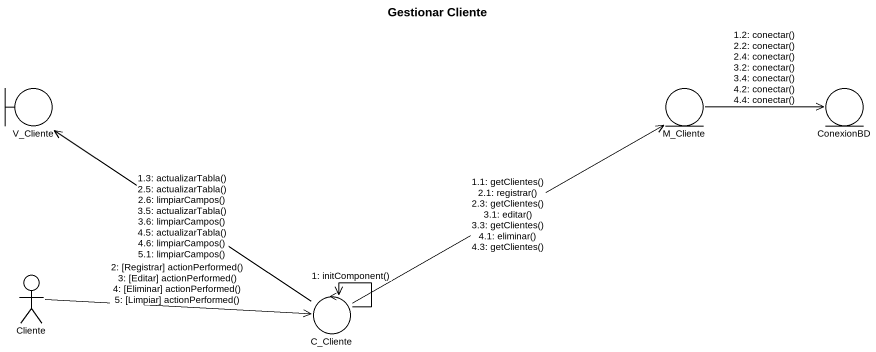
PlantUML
@startuml
title Gestionar Cliente
boundary V_Cliente
entity M_Cliente
entity ConexionBD
actor Cliente
control C_Cliente
C_Cliente --> C_Cliente : 1: initComponent()
C_Cliente -right-> M_Cliente : 1.1: getClientes()\n2.1: registrar()\n2.3: getClientes()\n3.1: editar()\n3.3: getClientes()\n4.1: eliminar()\n4.3: getClientes()
M_Cliente -right-> ConexionBD : 1.2: conectar()\n2.2: conectar()\n2.4: conectar()\n3.2: conectar()\n3.4: conectar()\n4.2: conectar()\n4.4: conectar()
C_Cliente -up-> V_Cliente : 1.3: actualizarTabla()\n2.5: actualizarTabla()\n2.6: limpiarCampos()\n3.5: actualizarTabla()\n3.6: limpiarCampos()\n4.5: actualizarTabla()\n4.6: limpiarCampos()\n5.1: limpiarCampos()
Cliente -right-> C_Cliente : 2: [Registrar] actionPerformed()\n3: [Editar] actionPerformed()\n4: [Eliminar] actionPerformed()\n5: [Limpiar] actionPerformed()
@enduml
